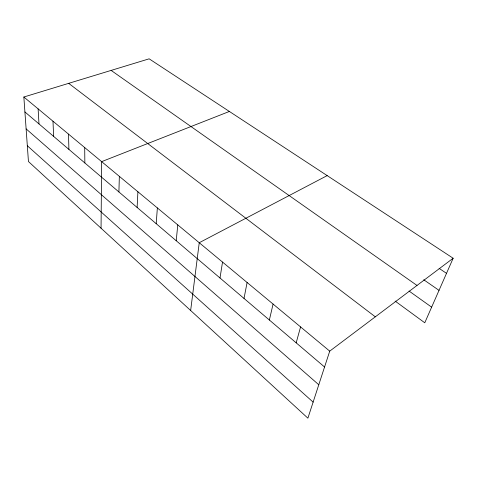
<?xml version="1.0" encoding="UTF-8"?>
<svg xmlns="http://www.w3.org/2000/svg" width="477" height="477" viewBox="0 0 477 477"><rect width="100%" height="100%" fill="white"/><g stroke="black" fill="none" stroke-linecap="round" stroke-linejoin="round"><path stroke-width="0.72" d="M101.052 228.215L101.637 161.637L229.383 111.457M118.904 191.951L119.351 176.353M137.12 207.453L137.907 191.766M156.2 223.695L157.362 207.93M176.216 240.73L177.778 224.894M190.645 310.497L199.243 242.721L327.174 175.608M220.004 278.002L222.526 262.07M244.015 298.435L247.098 282.485M269.368 320.019L273.077 304.064M296.175 342.832L300.576 326.912M453.15 258.242L329.732 351.138L307.892 418.174L28.447 161.536L23.85 97.01L149.14 58.826L453.15 258.242L424.768 322.786L395.105 301.065M439.138 268.378L446.508 273.345M423.737 279.76L439.025 290.362M111.135 70.411L417.005 285.449M409.045 291.036L431.643 307.158M68.676 83.35L375.321 316.823M23.85 97.01L329.732 351.138M24.911 111.946L324.563 366.998M26.122 128.897L318.785 384.748M27.32 145.747L313.121 402.123M38.118 108.863L38.983 123.919M52.989 121.218L53.633 136.392M68.503 134.109L68.909 149.396M84.703 147.566L84.852 162.967"/></g></svg>
